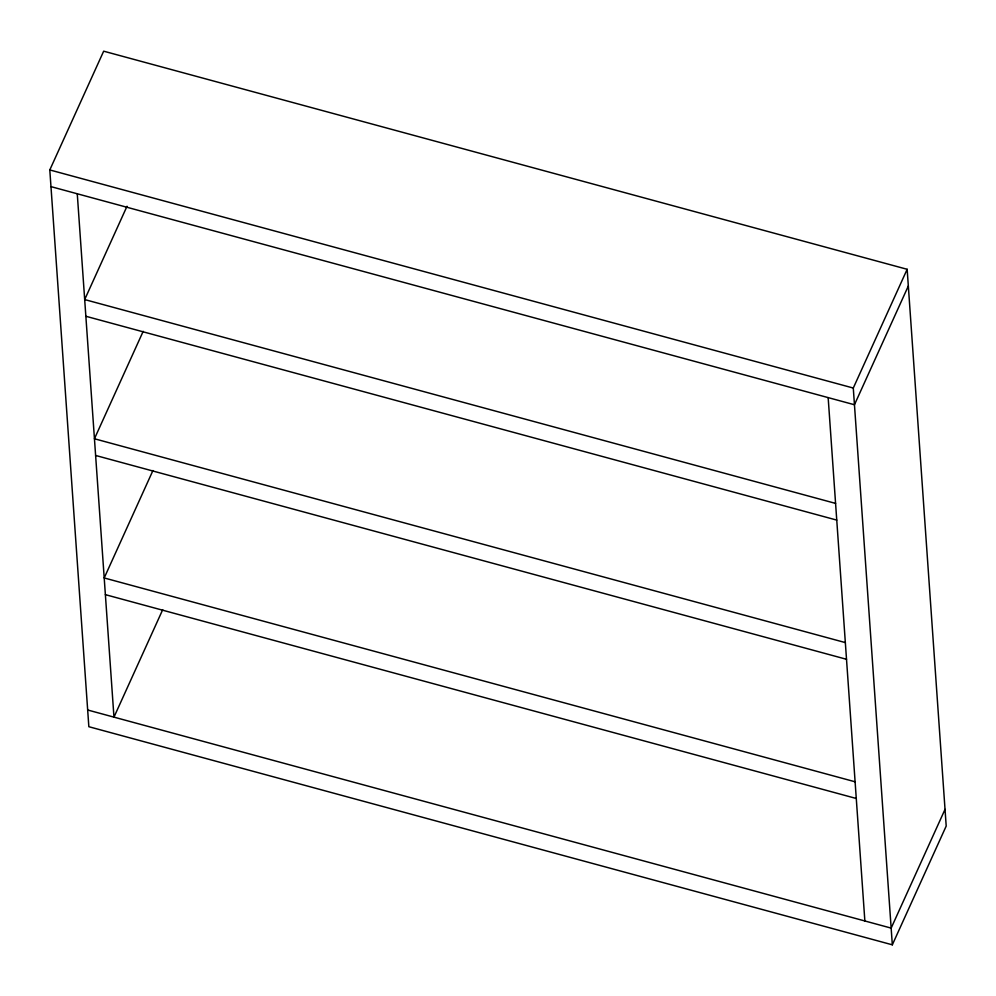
<?xml version="1.0" encoding="UTF-8"?>
<svg xmlns="http://www.w3.org/2000/svg" width="996" height="996" viewBox="0 0 996 996"><rect width="100%" height="100%" fill="white"/><g stroke="black" fill="none" stroke-linecap="round" stroke-linejoin="round"><path stroke-width="1.49" d="M49.8 169.943L103.671 51.182L907.157 269.294L946.2 826.058L892.329 944.818L88.843 726.707L49.8 169.943L853.286 388.042L892.329 944.818M127.015 206.259L84.685 299.572L835.582 503.403M143.187 331.319L94.446 438.763L845.343 642.594M152.948 470.51L104.207 577.954L855.103 781.785M162.709 609.701L113.967 717.145L77.265 193.784M853.286 388.042L907.157 269.294M908.327 286.001L854.456 404.75L50.97 186.638M945.03 809.362L891.159 928.11L87.673 709.999M85.855 316.267L836.752 520.099M95.616 455.458L846.513 659.29M105.377 594.649L856.274 798.481M828.162 397.616L864.864 920.976"/></g></svg>
